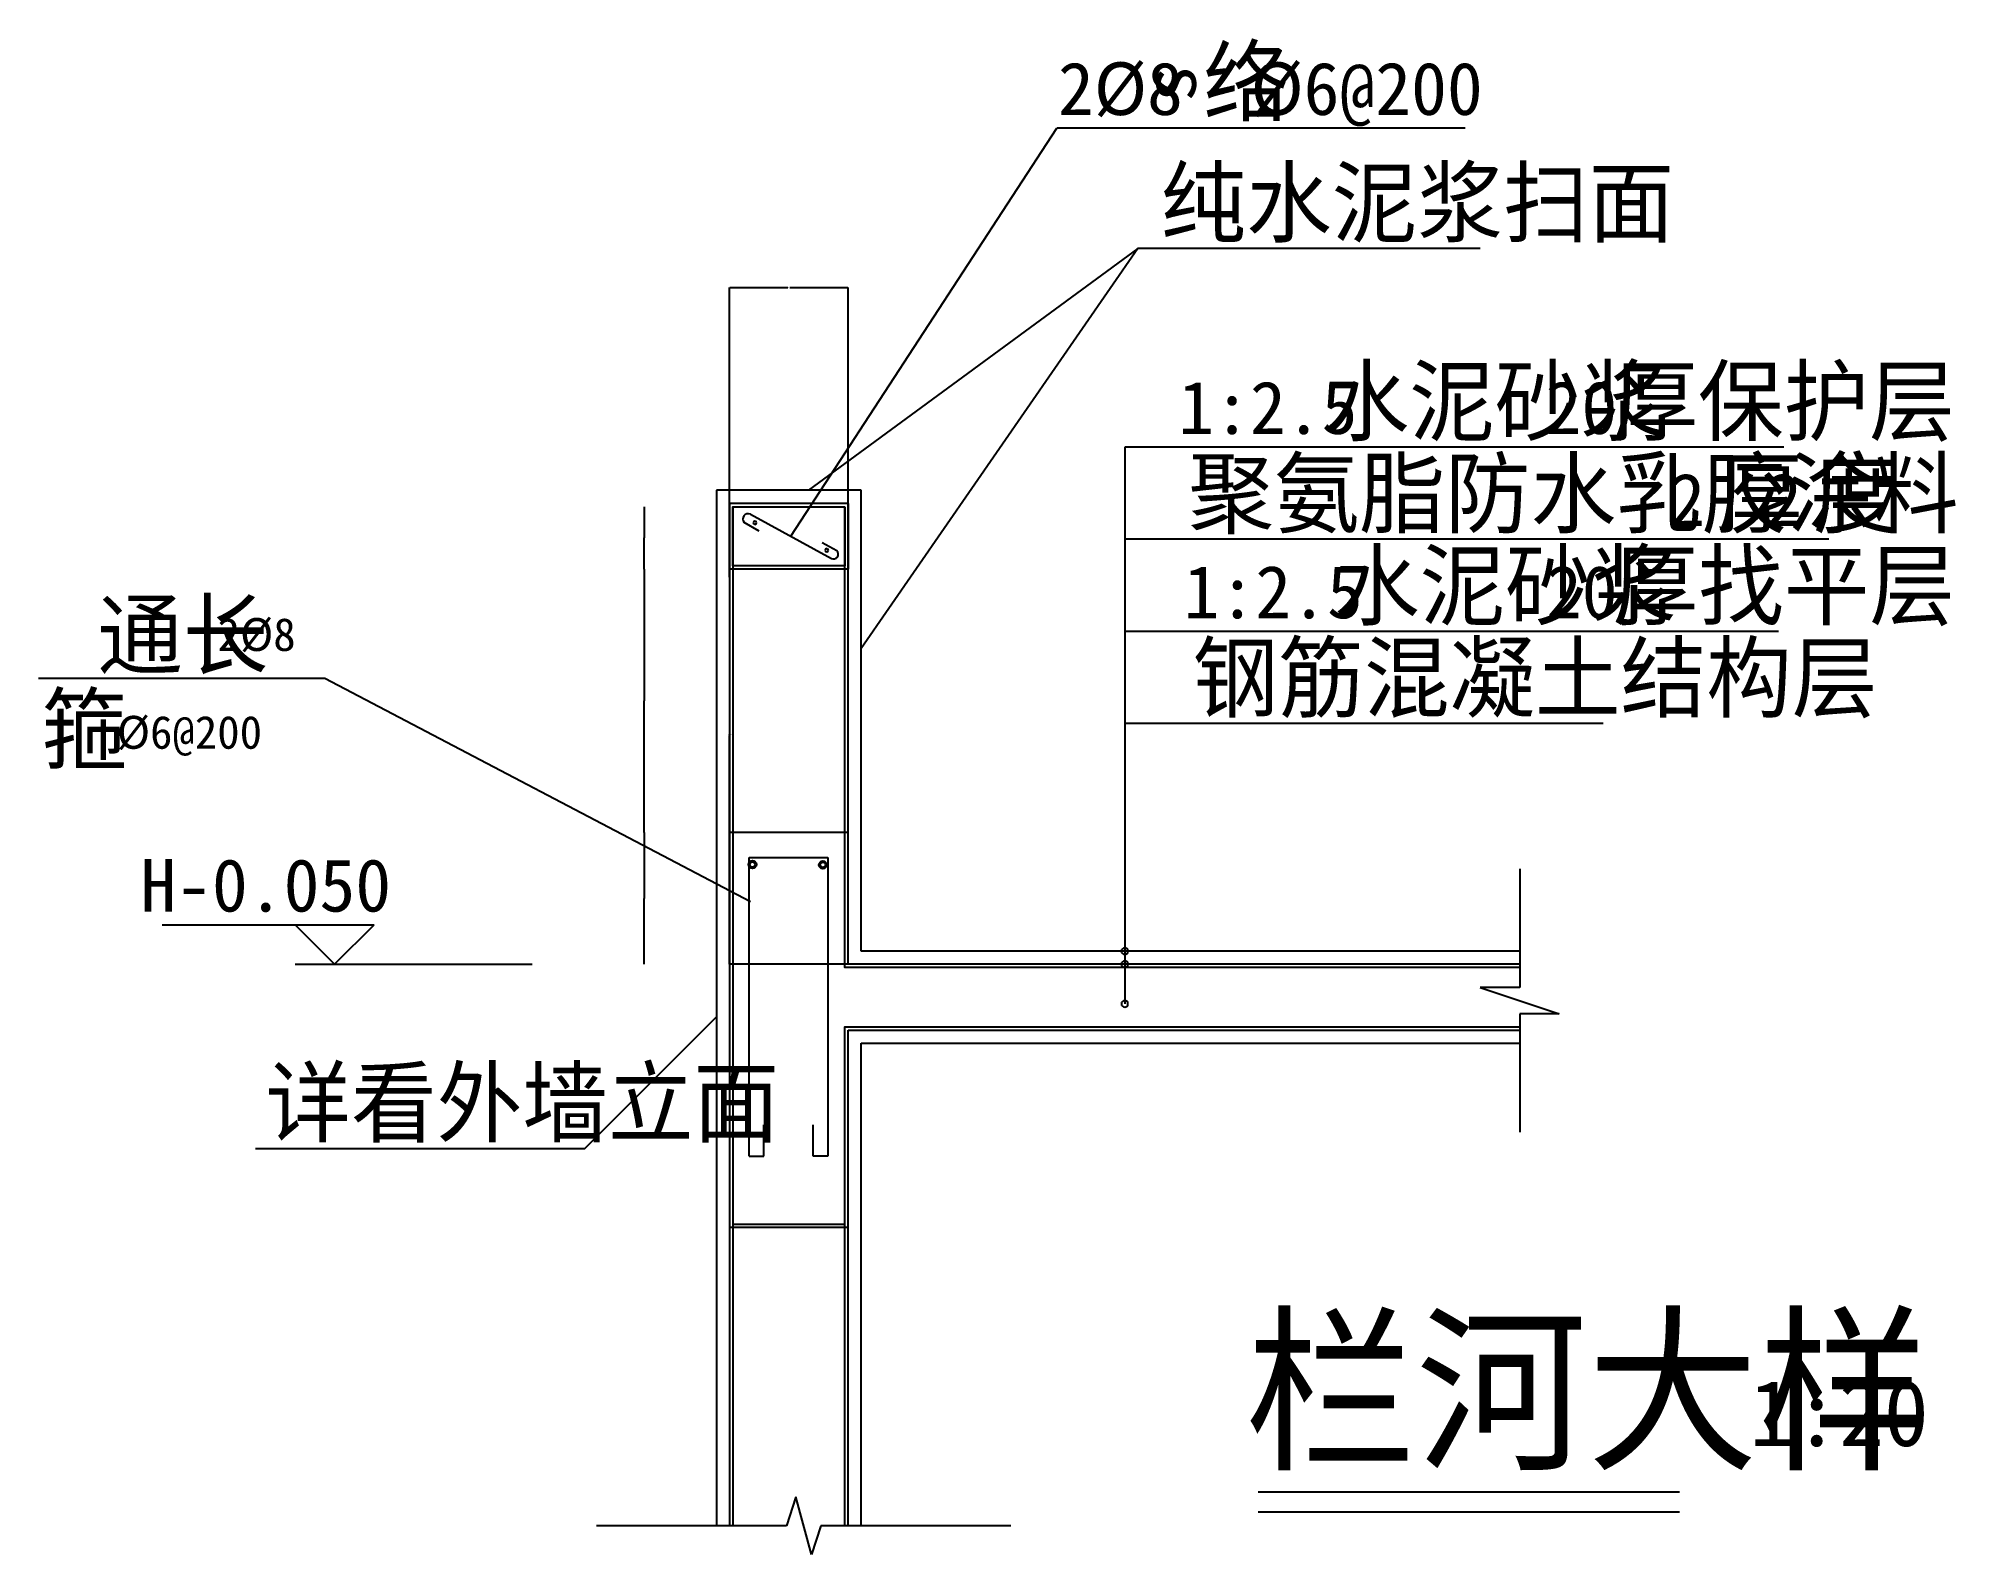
# Model space of a CAD drawing. Header units: metres. Extents: x -4250 to -1338, y -1397 to 906.
import ezdxf

# ---------------------------------------------------------------- set-up
doc = ezdxf.new("R2010")
doc.units = ezdxf.units.M
for name, color, linetype in [('LM', 141, 'Continuous'), ('PUB_DIM', 3, 'Continuous'), ('PUB_TEXT', 7, 'Continuous'), ('PUB_WALL', 255, 'Continuous'), ('S_FLOOR', 2, 'Continuous'), ('S_OTHER', 7, 'Continuous'), ('S_SURFACE', 6, 'Continuous'), ('S_WALL', 255, 'Continuous')]:
    doc.layers.add(name, color=color, linetype=linetype)
doc.dimstyles.get("Standard").update_dxf_attribs({"dimtxt": 2.5, "dimasz": 2.5, "dimexe": 1.25, "dimexo": 0.625, "dimtad": 1, "dimcen": 2.5, "dimazin": 3, "dimtfac": 1, "dimtmove": 0, "dimatfit": 3})

# ---------------------------------------------------------------- blocks, each defined once
blk = doc.blocks.new('*D1')
for p, q in [((-3200, 87.92), (-3200, 527.92)), ((-3199.75, 527.92), (-3111.5, 527.92)), ((-3108.5, 527.92), (-3020.25, 527.92)), ((-3020, 87.92), (-3020, 527.92))]:
    blk.add_line(p, q)
at = {"layer": 'Defpoints'}
for p in [(-3200, 527.92), (-3200, 87.92), (-3020, 87.92)]:
    blk.add_point(p, dxfattribs=at)
at = {"layer": 'PUB_DIM', "insert": (-3110, 527.92), "char_height": 1, "attachment_point": 5}
blk.add_mtext('180', dxfattribs=at)
blk = doc.blocks.new('*D2')
for p, q in [((-3200, 195), (-3200, -152.5)), ((-3200.25, -152.5), (-3200.5, -152.5)), ((-3200, -500), (-3200, -152.5)), ((-3200, -152.5), (-3200, -152.5)), ((-3199.75, -152.5), (-3199.5, -152.5))]:
    blk.add_line(p, q)
at = {"layer": 'Defpoints'}
for p in [(-3200, 195), (-3200, -152.5), (-3200, -500)]:
    blk.add_point(p, dxfattribs=at)
at = {"layer": 'PUB_DIM', "insert": (-3200, -151.375), "char_height": 1, "attachment_point": 5}
blk.add_mtext('600(950)', dxfattribs=at)
blk = doc.blocks.new('*D3')
for p, q in [((-3329.74, -300), (-3329.74, -400)), ((-3329.99, -400), (-3330.24, -400)), ((-3329.74, -500), (-3329.74, -400)), ((-3329.74, -400), (-3329.74, -400)), ((-3329.49, -400), (-3329.24, -400))]:
    blk.add_line(p, q)
at = {"layer": 'Defpoints'}
for p in [(-3329.74, -300), (-3329.74, -400), (-3329.74, -500)]:
    blk.add_point(p, dxfattribs=at)
at = {"layer": 'PUB_DIM', "insert": (-3329.74, -398.875), "char_height": 1, "attachment_point": 5}
blk.add_mtext('150', dxfattribs=at)
blk = doc.blocks.new('*D4')
for p, q in [((-3329.74, 195), (-3329.74, 147.5)), ((-3329.99, 147.5), (-3330.24, 147.5)), ((-3329.74, 100), (-3329.74, 147.5)), ((-3329.74, 147.5), (-3329.74, 147.5)), ((-3329.49, 147.5), (-3329.24, 147.5))]:
    blk.add_line(p, q)
at = {"layer": 'Defpoints'}
for p in [(-3329.74, 195), (-3329.74, 147.5), (-3329.74, 100)]:
    blk.add_point(p, dxfattribs=at)
at = {"layer": 'PUB_DIM', "insert": (-3329.74, 148.625), "char_height": 1, "attachment_point": 5}
blk.add_mtext('100', dxfattribs=at)
blk = doc.blocks.new('*D5')
for p, q in [((-3329.74, 100), (-3329.74, -100)), ((-3329.99, -100), (-3330.24, -100)), ((-3329.74, -300), (-3329.74, -100)), ((-3329.74, -100), (-3329.74, -100)), ((-3329.49, -100), (-3329.24, -100))]:
    blk.add_line(p, q)
at = {"layer": 'Defpoints'}
for p in [(-3329.74, 100), (-3329.74, -100), (-3329.74, -300)]:
    blk.add_point(p, dxfattribs=at)
at = {"layer": 'PUB_DIM', "insert": (-3329.74, -98.875), "char_height": 1, "attachment_point": 5}
blk.add_mtext('350', dxfattribs=at)

msp = doc.modelspace()

# ---------------------------------------------------------------- hatches: boundary and pattern name
at = {"layer": 'LM'}
h = msp.add_hatch(dxfattribs=at)
h.set_pattern_fill('ANSI31', scale=300)
h.paths.add_polyline_path([(-3025, 100), (-3195, 100), (-3195, -300), (-3025, -300)])
h = msp.add_hatch(dxfattribs=at)
h.set_pattern_fill('ANSI31', scale=300)
h.paths.add_polyline_path([(-3020, -900), (-3200, -900), (-3200, -1352.85), (-3020, -1352.85)])

# ---------------------------------------------------------------- linework, layer by layer
for points in [[(-1757.52, -1301.9), (-2397.28, -1301.9)], [(-1757.52, -1332.18), (-2397.28, -1332.18)]]:
    msp.add_lwpolyline(points)
for p, q in [((-4249.88, -65.45), (-3814.87, -65.45)), ((-3814.87, -65.45), (-3168.49, -404.55))]:
    msp.add_line(p, q, dxfattribs=at)
at = {"layer": 'PUB_DIM'}
for p, q in [((-4061.71, -440), (-3740, -440)), ((-3860, -440), (-3800, -500)), ((-3800, -500), (-3740, -440)), ((-3860, -500), (-3500, -500))]:
    msp.add_line(p, q, dxfattribs=at)
at = {"layer": 'PUB_WALL'}
for points in [[(-3195, 195), (-3195, -895), (-3025, -895), (-3025, -595), (-2000, -595)], [(-2000, -505), (-3025, -505), (-3025, 195)], [(-3020, -300), (-3200, -300)], [(-3195, -300), (-3195, -1352.85)], [(-3025, -1352.85), (-3025, -600)]]:
    msp.add_lwpolyline(points, dxfattribs=at)
msp.add_lwpolyline([(-3025, 195), (-3025, 105), (-3195, 105), (-3195, 195)], close=True, dxfattribs=at)
at = {"layer": 'S_FLOOR'}
for p, q in [((-3020, 200), (-3200, 200)), ((-3200, 200), (-3200, -300)), ((-3200, 100), (-3200, 200)), ((-3020, -300), (-3020, 200)), ((-3020, 200), (-3020, 100)), ((-3020, 100), (-3200, 100)), ((-3020, -300), (-3200, -300)), ((-3200, -300), (-3200, -1352.85)), ((-3020, -500), (-3020, -300)), ((-2000, -500), (-3020, -500)), ((-3020, -1352.85), (-3020, -600)), ((-3020, -600), (-2000, -600)), ((-3020, -900), (-3200, -900))]:
    msp.add_line(p, q, dxfattribs=at)
at = {"layer": 'S_OTHER'}
for p, q in [((-3099.42, -1308.85), (-3113.42, -1352.85)), ((-3075.42, -1396.85), (-3099.42, -1308.85)), ((-3113.42, -1352.85), (-3401.97, -1352.85)), ((-3061.42, -1352.85), (-3075.42, -1396.85)), ((-2772.87, -1352.85), (-3061.42, -1352.85))]:
    msp.add_line(p, q, dxfattribs=at)
at = {"layer": 'S_SURFACE'}
for p, q in [((-3106.98, 150.15), (-2702.93, 770.08)), ((-2082.93, 770.08), (-2702.93, 770.08)), ((-2580, 587.15), (-3080, 220)), ((-2580, 587.15), (-3000, -20.61)), ((-2060, 587.15), (-2580, 587.15)), ((-2600, 285.5), (-2600, -560)), ((-1598.75, 285.5), (-2600, 285.5)), ((-3000, 220), (-3220, 220)), ((-3220, 220), (-3220, -1352.85)), ((-3220, 220), (-3220, 80)), ((-3000, -480), (-3000, 220)), ((-3168.44, 183.79), (-3045.53, 116.52)), ((-3155, 157.6), (-3177.86, 170.97)), ((-3037.24, 127.82), (-3059.7, 140.23)), ((-1530.64, 145.5), (-2600, 145.5)), ((-1607, 5.5), (-2600, 5.5)), ((-1873.23, -134.5), (-2600, -134.5)), ((-2000, -355.33), (-2000, -535.33)), ((-2000, -480), (-3000, -480)), ((-3020, -500), (-3200, -500)), ((-2000, -535.33), (-2060, -535.33)), ((-2060, -535.33), (-1940, -575.33)), ((-3420, -780), (-3220, -580)), ((-2000, -575.33), (-2000, -755.33)), ((-1940, -575.33), (-2000, -575.33)), ((-3000, -1352.85), (-3000, -620)), ((-3000, -620), (-2000, -620)), ((-3920, -780), (-3420, -780))]:
    msp.add_line(p, q, dxfattribs=at)
for centre, radius, start, end in [((-3171.58, 176.23), 8.19, 67.4, 219.92), ((-3161.61, 170.53), 2.5, 0, 180), ((-3161.61, 170.53), 2.5, 180, 0), ((-3052.46, 128.76), 2.5, 0, 180), ((-3052.46, 128.76), 2.5, 180, 0), ((-3042.07, 122.68), 7.06, 240.68, 46.79), ((-2600, -480), 5, 0, 180), ((-2600, -480), 5, 180, 0), ((-2600, -500), 5, 0, 180), ((-2600, -500), 5, 180, 0), ((-2600, -560), 5, 0, 180), ((-2600, -560), 5, 180, 0)]:
    msp.add_arc(centre, radius, start, end, dxfattribs=at)
at = {"layer": 'S_WALL'}
for p, q in [((-3170.5, -791.5), (-3170.5, -338)), ((-3170.5, -338), (-3050.66, -338)), ((-3050.66, -338), (-3050.66, -791.5)), ((-3147.94, -791.5), (-3147.94, -743.93)), ((-3073.22, -791.5), (-3073.22, -743.93)), ((-3170.5, -791.5), (-3147.94, -791.5)), ((-3050.66, -791.5), (-3073.22, -791.5))]:
    msp.add_line(p, q, dxfattribs=at)
for centre, radius in [((-3165.3, -348.49), 5.93), ((-3165.3, -348.49), 3.93), ((-3058.43, -349.09), 5.93), ((-3058.43, -349.09), 3.93)]:
    msp.add_circle(centre, radius, dxfattribs=at)

# ---------------------------------------------------------------- texts
at = {"layer": 'PUB_DIM'}
msp.add_text('H-0.050', height=80, dxfattribs=at).set_placement((-4095.04, -420))
at = {"layer": 'PUB_TEXT'}
for s, height, p in [('络', 100, (-2480.77, 790.08)), ('2%%c8   ', 80, (-2701.31, 790.08)), ('%%c6@200', 80, (-2409.05, 790.08)), ('纯水泥浆扫面', 100, (-2545.51, 607.15)), ('水泥砂浆', 100, (-2297.86, 305.5)), ('厚保护层', 100, (-1859.35, 305.5)), ('1:2.5', 80, (-2518.6, 305.5)), ('20', 80, (-1960.66, 305.5)), ('聚氨脂防水乳胶涂料', 100, (-2503.57, 165.5)), ('厚', 100, (-1700.73, 165.5)), ('度', 100, (-1555.13, 165.5)), ('2', 80, (-1772.75, 165.5)), ('2', 80, (-1625.89, 165.5)), ('水泥砂浆', 100, (-2281.96, 25.5)), ('厚找平层', 100, (-1858.98, 25.5)), ('1:2.5', 80, (-2510.46, 25.5)), ('20', 80, (-1960.29, 25.5)), ('通长', 100, (-4160.44, -49.54)), ('2%%c8', 50, (-3977.57, -24.11)), ('钢筋混凝土结构层', 100, (-2496.79, -114.5)), ('箍', 100, (-4245.16, -192.81)), ('%%c6@200', 50, (-4130.68, -172.68)), ('详看外墙立面', 100, (-3904.88, -760)), ('栏河大样', 200, (-2417.64, -1247.23)), ('1:20', 100, (-1651.06, -1231.91))]:
    msp.add_text(s, height=height, dxfattribs=at).set_placement(p)
msp.add_text('s', height=80, rotation=90, dxfattribs=at).set_placement((-2492.09, 810.08))

# ---------------------------------------------------------------- dimensions: what is measured, and where the dimension line sits
at = {"layer": 'PUB_DIM'}
dim = msp.add_linear_dim(base=(-3200, 527.92), p1=(-3200, 87.92), p2=(-3020, 87.92), dimstyle='Standard', dxfattribs=at)
dim.commit()
dim.dimension.update_dxf_attribs({"geometry": '*D1', "text_midpoint": (-3110, 527.92)})
for base, p1, p2, text, picture, middle in [((-3329.74, 147.5), (-3329.74, 195), (-3329.74, 100), '100', '*D4', (-3329.74, 148.625)), ((-3200, -152.5), (-3200, -500), (-3200, 195), '600(950)', '*D2', (-3200, -151.375)), ((-3329.74, -100), (-3329.74, 100), (-3329.74, -300), '350', '*D5', (-3329.74, -98.875)), ((-3329.74, -400), (-3329.74, -300), (-3329.74, -500), '150', '*D3', (-3329.74, -398.875))]:
    dim = msp.add_linear_dim(base=base, p1=p1, p2=p2, text=text, dimstyle='Standard', dxfattribs=at)
    dim.commit()
    dim.dimension.update_dxf_attribs({"geometry": picture, "text_midpoint": middle})

doc.saveas('drawing.dxf')
